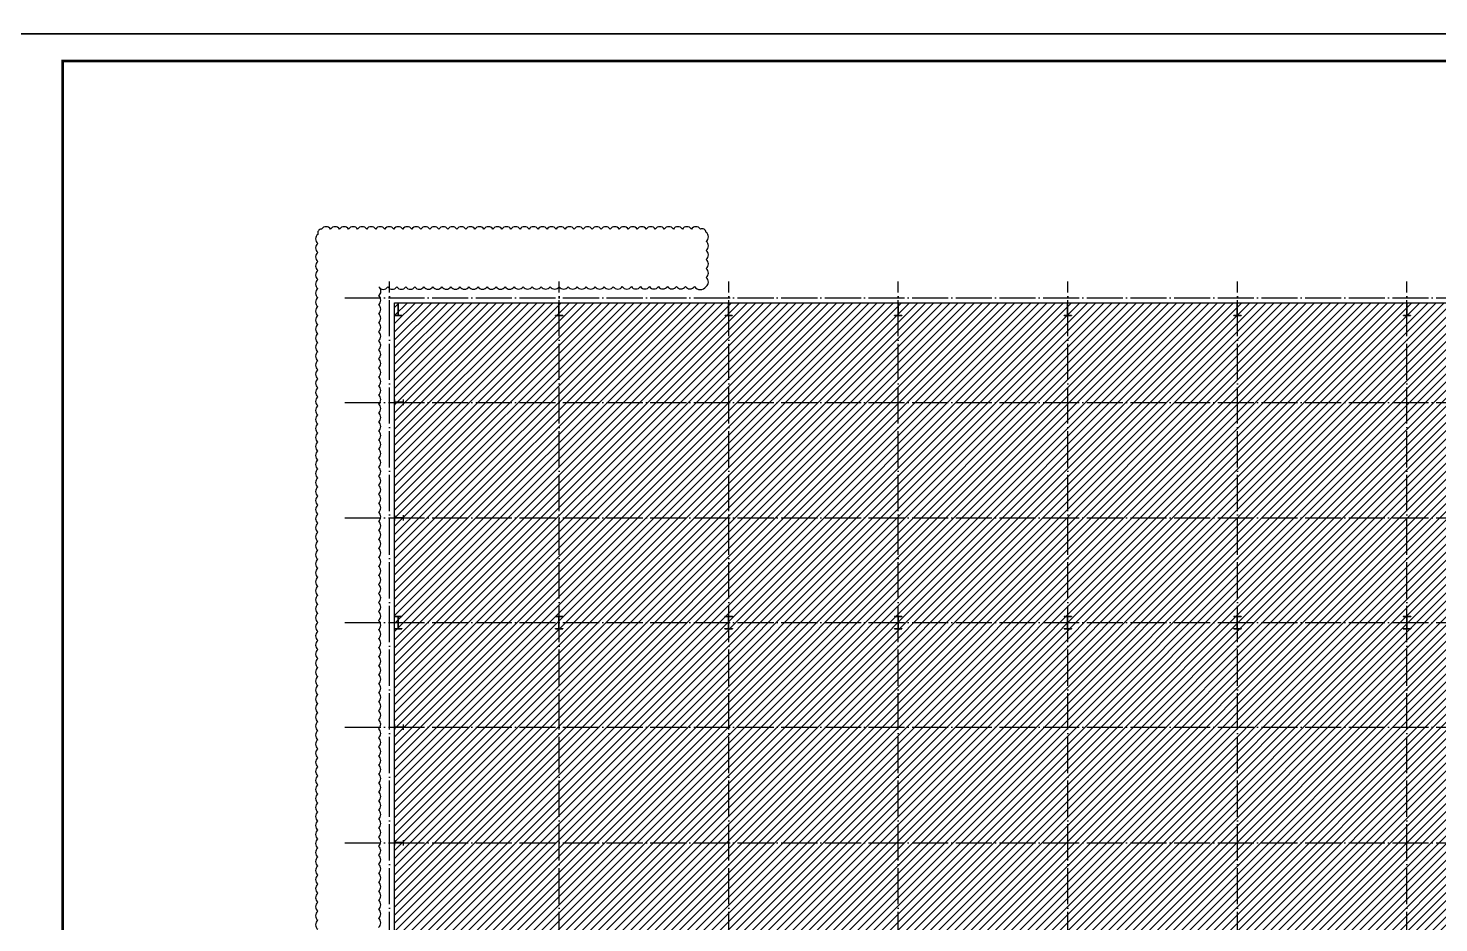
# Model space of a CAD drawing. Extents: x 95752 to 843522, y -411933 to 75567.
# Drawn here: x 447410 to 525603, y -151887 to -102321 of the extents above; entities that cross this region are included whole.
import ezdxf

# ---------------------------------------------------------------- set-up
doc = ezdxf.new("R2010")
doc.units = 0
doc.header["$LTSCALE"] = 1000
doc.header["$MEASUREMENT"] = 0
doc.linetypes.add('DOTE', pattern=[2.42, 2, -0.2, 0.02, -0.2])
for name, color, linetype in [('C-粗线', 51, 'Continuous'), ('DOTE', 1, 'Continuous'), ('PUB_TITLE', 4, 'Continuous'), ('修改说明', 190, 'Continuous')]:
    doc.layers.add(name, color=color, linetype=linetype)

# ---------------------------------------------------------------- blocks, each defined once
blk = doc.blocks.new('钢柱模板')
at = {"layer": 'C-粗线', "color": 6}
for p, q in [((-219552, -203263), (-219552, -203275)), ((-219552, -203263), (-219152, -203263)), ((-219552, -203263), (-219552, -203275)), ((-219552, -203263), (-219152, -203263)), ((-219552, -203275), (-219152, -203275)), ((-219552, -203275), (-219152, -203275)), ((-219361, -203283), (-219369, -203275)), ((-219361, -203283), (-219369, -203275)), ((-219361, -203951), (-219361, -203275)), ((-219361, -203951), (-219361, -203275)), ((-219343, -203283), (-219335, -203275)), ((-219343, -203951), (-219343, -203275)), ((-219343, -203283), (-219335, -203275)), ((-219343, -203951), (-219343, -203275)), ((-219152, -203263), (-219152, -203275)), ((-219152, -203263), (-219152, -203275)), ((-210632, -203263), (-210632, -203275)), ((-210632, -203263), (-210232, -203263)), ((-210632, -203263), (-210632, -203275)), ((-210632, -203263), (-210232, -203263)), ((-210632, -203275), (-210232, -203275)), ((-210632, -203275), (-210232, -203275)), ((-210441, -203283), (-210449, -203275)), ((-210441, -203283), (-210449, -203275)), ((-210441, -203951), (-210441, -203275)), ((-210441, -203951), (-210441, -203275)), ((-210423, -203283), (-210415, -203275)), ((-210423, -203951), (-210423, -203275)), ((-210423, -203283), (-210415, -203275)), ((-210423, -203951), (-210423, -203275)), ((-210232, -203263), (-210232, -203275)), ((-210232, -203263), (-210232, -203275)), ((-201232, -203263), (-201232, -203275)), ((-201232, -203263), (-200832, -203263)), ((-201232, -203263), (-201232, -203275)), ((-201232, -203263), (-200832, -203263)), ((-201232, -203275), (-200832, -203275)), ((-201232, -203275), (-200832, -203275)), ((-201041, -203283), (-201049, -203275)), ((-201041, -203283), (-201049, -203275)), ((-201041, -203951), (-201041, -203275)), ((-201041, -203951), (-201041, -203275)), ((-201023, -203283), (-201015, -203275)), ((-201023, -203951), (-201023, -203275)), ((-201023, -203283), (-201015, -203275)), ((-201023, -203951), (-201023, -203275)), ((-200832, -203263), (-200832, -203275)), ((-200832, -203263), (-200832, -203275)), ((-191832, -203263), (-191832, -203275)), ((-191832, -203263), (-191432, -203263)), ((-191832, -203263), (-191832, -203275)), ((-191832, -203263), (-191432, -203263)), ((-191832, -203275), (-191432, -203275)), ((-191832, -203275), (-191432, -203275)), ((-191641, -203283), (-191649, -203275)), ((-191641, -203283), (-191649, -203275)), ((-191641, -203951), (-191641, -203275)), ((-191641, -203951), (-191641, -203275)), ((-191623, -203283), (-191615, -203275)), ((-191623, -203951), (-191623, -203275)), ((-191623, -203283), (-191615, -203275)), ((-191623, -203951), (-191623, -203275)), ((-191432, -203263), (-191432, -203275)), ((-191432, -203263), (-191432, -203275)), ((-182432, -203263), (-182432, -203275)), ((-182432, -203263), (-182032, -203263)), ((-182432, -203263), (-182432, -203275)), ((-182432, -203263), (-182032, -203263)), ((-182432, -203275), (-182032, -203275)), ((-182432, -203275), (-182032, -203275)), ((-182241, -203283), (-182249, -203275)), ((-182241, -203283), (-182249, -203275)), ((-182241, -203951), (-182241, -203275)), ((-182241, -203951), (-182241, -203275)), ((-182223, -203283), (-182215, -203275)), ((-182223, -203951), (-182223, -203275)), ((-182223, -203283), (-182215, -203275)), ((-182223, -203951), (-182223, -203275)), ((-182032, -203263), (-182032, -203275)), ((-182032, -203263), (-182032, -203275)), ((-173032, -203263), (-173032, -203275)), ((-173032, -203263), (-172632, -203263)), ((-173032, -203263), (-173032, -203275)), ((-173032, -203263), (-172632, -203263)), ((-173032, -203275), (-172632, -203275)), ((-173032, -203275), (-172632, -203275)), ((-172841, -203283), (-172849, -203275)), ((-172841, -203283), (-172849, -203275)), ((-172841, -203951), (-172841, -203275)), ((-172841, -203951), (-172841, -203275)), ((-172823, -203283), (-172815, -203275)), ((-172823, -203951), (-172823, -203275)), ((-172823, -203283), (-172815, -203275)), ((-172823, -203951), (-172823, -203275)), ((-172632, -203263), (-172632, -203275)), ((-172632, -203263), (-172632, -203275)), ((-163632, -203263), (-163632, -203275)), ((-163632, -203263), (-163232, -203263)), ((-163632, -203263), (-163632, -203275)), ((-163632, -203263), (-163232, -203263)), ((-163632, -203275), (-163232, -203275)), ((-163632, -203275), (-163232, -203275)), ((-163441, -203283), (-163449, -203275)), ((-163441, -203283), (-163449, -203275)), ((-163441, -203951), (-163441, -203275)), ((-163441, -203951), (-163441, -203275)), ((-163423, -203283), (-163415, -203275)), ((-163423, -203951), (-163423, -203275)), ((-163423, -203283), (-163415, -203275)), ((-163423, -203951), (-163423, -203275)), ((-163232, -203263), (-163232, -203275)), ((-163232, -203263), (-163232, -203275)), ((-219552, -203963), (-219552, -203951)), ((-219552, -203951), (-219152, -203951)), ((-219552, -203963), (-219552, -203951)), ((-219552, -203951), (-219152, -203951)), ((-219552, -203963), (-219152, -203963)), ((-219552, -203963), (-219152, -203963)), ((-219361, -203943), (-219369, -203951)), ((-219361, -203943), (-219369, -203951)), ((-219343, -203943), (-219335, -203951)), ((-219343, -203943), (-219335, -203951)), ((-219152, -203951), (-219152, -203963)), ((-219152, -203951), (-219152, -203963)), ((-210632, -203963), (-210632, -203951)), ((-210632, -203951), (-210232, -203951)), ((-210632, -203963), (-210632, -203951)), ((-210632, -203951), (-210232, -203951)), ((-210632, -203963), (-210232, -203963)), ((-210632, -203963), (-210232, -203963)), ((-210441, -203943), (-210449, -203951)), ((-210441, -203943), (-210449, -203951)), ((-210423, -203943), (-210415, -203951)), ((-210423, -203943), (-210415, -203951)), ((-210232, -203951), (-210232, -203963)), ((-210232, -203951), (-210232, -203963)), ((-201232, -203963), (-201232, -203951)), ((-201232, -203951), (-200832, -203951)), ((-201232, -203963), (-201232, -203951)), ((-201232, -203951), (-200832, -203951)), ((-201232, -203963), (-200832, -203963)), ((-201232, -203963), (-200832, -203963)), ((-201041, -203943), (-201049, -203951)), ((-201041, -203943), (-201049, -203951)), ((-201023, -203943), (-201015, -203951)), ((-201023, -203943), (-201015, -203951)), ((-200832, -203951), (-200832, -203963)), ((-200832, -203951), (-200832, -203963)), ((-191832, -203963), (-191832, -203951)), ((-191832, -203951), (-191432, -203951)), ((-191832, -203963), (-191832, -203951)), ((-191832, -203951), (-191432, -203951)), ((-191832, -203963), (-191432, -203963)), ((-191832, -203963), (-191432, -203963)), ((-191641, -203943), (-191649, -203951)), ((-191641, -203943), (-191649, -203951)), ((-191623, -203943), (-191615, -203951)), ((-191623, -203943), (-191615, -203951)), ((-191432, -203951), (-191432, -203963)), ((-191432, -203951), (-191432, -203963)), ((-182432, -203963), (-182432, -203951)), ((-182432, -203951), (-182032, -203951)), ((-182432, -203963), (-182432, -203951)), ((-182432, -203951), (-182032, -203951)), ((-182432, -203963), (-182032, -203963)), ((-182432, -203963), (-182032, -203963)), ((-182241, -203943), (-182249, -203951)), ((-182241, -203943), (-182249, -203951)), ((-182223, -203943), (-182215, -203951)), ((-182223, -203943), (-182215, -203951)), ((-182032, -203951), (-182032, -203963)), ((-182032, -203951), (-182032, -203963)), ((-173032, -203963), (-173032, -203951)), ((-173032, -203951), (-172632, -203951)), ((-173032, -203963), (-173032, -203951)), ((-173032, -203951), (-172632, -203951)), ((-173032, -203963), (-172632, -203963)), ((-173032, -203963), (-172632, -203963)), ((-172841, -203943), (-172849, -203951)), ((-172841, -203943), (-172849, -203951)), ((-172823, -203943), (-172815, -203951)), ((-172823, -203943), (-172815, -203951)), ((-172632, -203951), (-172632, -203963)), ((-172632, -203951), (-172632, -203963)), ((-163632, -203963), (-163632, -203951)), ((-163632, -203951), (-163232, -203951)), ((-163632, -203963), (-163632, -203951)), ((-163632, -203951), (-163232, -203951)), ((-163632, -203963), (-163232, -203963)), ((-163632, -203963), (-163232, -203963)), ((-163441, -203943), (-163449, -203951)), ((-163441, -203943), (-163449, -203951)), ((-163423, -203943), (-163415, -203951)), ((-163423, -203943), (-163415, -203951)), ((-163232, -203951), (-163232, -203963)), ((-163232, -203951), (-163232, -203963)), ((-219552, -208633), (-219540, -208633)), ((-219552, -208933), (-219552, -208633)), ((-219552, -208633), (-219540, -208633)), ((-219552, -208933), (-219552, -208633)), ((-219540, -208933), (-219540, -208633)), ((-219540, -208933), (-219540, -208633)), ((-219532, -208774), (-219540, -208766)), ((-219532, -208774), (-219540, -208766)), ((-219064, -208774), (-219540, -208774)), ((-219064, -208774), (-219540, -208774)), ((-219072, -208774), (-219064, -208766)), ((-219072, -208774), (-219064, -208766)), ((-219064, -208633), (-219052, -208633)), ((-219064, -208933), (-219064, -208633)), ((-219064, -208633), (-219052, -208633)), ((-219064, -208933), (-219064, -208633)), ((-219052, -208933), (-219052, -208633)), ((-219052, -208933), (-219052, -208633)), ((-219552, -208933), (-219540, -208933)), ((-219552, -208933), (-219540, -208933)), ((-219532, -208792), (-219540, -208800)), ((-219064, -208792), (-219540, -208792)), ((-219532, -208792), (-219540, -208800)), ((-219064, -208792), (-219540, -208792)), ((-219072, -208792), (-219064, -208800)), ((-219072, -208792), (-219064, -208800)), ((-219052, -208933), (-219064, -208933)), ((-219052, -208933), (-219064, -208933)), ((-219552, -215033), (-219540, -215033)), ((-219552, -215333), (-219552, -215033)), ((-219552, -215033), (-219540, -215033)), ((-219552, -215333), (-219552, -215033)), ((-219552, -215333), (-219540, -215333)), ((-219552, -215333), (-219540, -215333)), ((-219540, -215333), (-219540, -215033)), ((-219540, -215333), (-219540, -215033)), ((-219532, -215174), (-219540, -215166)), ((-219532, -215174), (-219540, -215166)), ((-219064, -215174), (-219540, -215174)), ((-219064, -215174), (-219540, -215174)), ((-219532, -215192), (-219540, -215200)), ((-219064, -215192), (-219540, -215192)), ((-219532, -215192), (-219540, -215200)), ((-219064, -215192), (-219540, -215192)), ((-219072, -215174), (-219064, -215166)), ((-219072, -215174), (-219064, -215166)), ((-219072, -215192), (-219064, -215200)), ((-219072, -215192), (-219064, -215200)), ((-219064, -215033), (-219052, -215033)), ((-219064, -215333), (-219064, -215033)), ((-219064, -215033), (-219052, -215033)), ((-219064, -215333), (-219064, -215033)), ((-219052, -215333), (-219064, -215333)), ((-219052, -215333), (-219064, -215333)), ((-219052, -215333), (-219052, -215033)), ((-219052, -215333), (-219052, -215033)), ((-219552, -220633), (-219552, -220645)), ((-219552, -220633), (-219152, -220633)), ((-219552, -220633), (-219552, -220645)), ((-219552, -220633), (-219152, -220633)), ((-219552, -220645), (-219152, -220645)), ((-219552, -220645), (-219152, -220645)), ((-219361, -220653), (-219369, -220645)), ((-219361, -220653), (-219369, -220645)), ((-219361, -221321), (-219361, -220645)), ((-219361, -221321), (-219361, -220645)), ((-219343, -220653), (-219335, -220645)), ((-219343, -221321), (-219343, -220645)), ((-219343, -220653), (-219335, -220645)), ((-219343, -221321), (-219343, -220645)), ((-219152, -220633), (-219152, -220645)), ((-219152, -220633), (-219152, -220645)), ((-210637, -220633), (-210637, -220645)), ((-210637, -220633), (-210227, -220633)), ((-210637, -220633), (-210637, -220645)), ((-210637, -220633), (-210227, -220633)), ((-210637, -220645), (-210227, -220645)), ((-210637, -220645), (-210227, -220645)), ((-210441, -220653), (-210449, -220645)), ((-210441, -220653), (-210449, -220645)), ((-210441, -221321), (-210441, -220645)), ((-210441, -221321), (-210441, -220645)), ((-210423, -220653), (-210415, -220645)), ((-210423, -221321), (-210423, -220645)), ((-210423, -220653), (-210415, -220645)), ((-210423, -221321), (-210423, -220645)), ((-210227, -220633), (-210227, -220645)), ((-210227, -220633), (-210227, -220645)), ((-201237, -220633), (-201237, -220645)), ((-201237, -220633), (-200827, -220633)), ((-201237, -220633), (-201237, -220645)), ((-201237, -220633), (-200827, -220633)), ((-201237, -220645), (-200827, -220645)), ((-201237, -220645), (-200827, -220645)), ((-201041, -220653), (-201049, -220645)), ((-201041, -220653), (-201049, -220645)), ((-201041, -221321), (-201041, -220645)), ((-201041, -221321), (-201041, -220645)), ((-201023, -220653), (-201015, -220645)), ((-201023, -221321), (-201023, -220645)), ((-201023, -220653), (-201015, -220645)), ((-201023, -221321), (-201023, -220645)), ((-200827, -220633), (-200827, -220645)), ((-200827, -220633), (-200827, -220645)), ((-191837, -220633), (-191837, -220645)), ((-191837, -220633), (-191427, -220633)), ((-191837, -220633), (-191837, -220645)), ((-191837, -220633), (-191427, -220633)), ((-191837, -220645), (-191427, -220645)), ((-191837, -220645), (-191427, -220645)), ((-191641, -220653), (-191649, -220645)), ((-191641, -220653), (-191649, -220645)), ((-191641, -221321), (-191641, -220645)), ((-191641, -221321), (-191641, -220645)), ((-191623, -220653), (-191615, -220645)), ((-191623, -221321), (-191623, -220645)), ((-191623, -220653), (-191615, -220645)), ((-191623, -221321), (-191623, -220645)), ((-191427, -220633), (-191427, -220645)), ((-191427, -220633), (-191427, -220645)), ((-182437, -220633), (-182437, -220645)), ((-182437, -220633), (-182027, -220633)), ((-182437, -220633), (-182437, -220645)), ((-182437, -220633), (-182027, -220633)), ((-182437, -220645), (-182027, -220645)), ((-182437, -220645), (-182027, -220645)), ((-182241, -220653), (-182249, -220645)), ((-182241, -220653), (-182249, -220645)), ((-182241, -221321), (-182241, -220645)), ((-182241, -221321), (-182241, -220645)), ((-182223, -221321), (-182223, -220645)), ((-182223, -220653), (-182215, -220645)), ((-182223, -221321), (-182223, -220645)), ((-182223, -220653), (-182215, -220645)), ((-182027, -220633), (-182027, -220645)), ((-182027, -220633), (-182027, -220645)), ((-173037, -220633), (-173037, -220645)), ((-173037, -220633), (-172627, -220633)), ((-173037, -220633), (-173037, -220645)), ((-173037, -220633), (-172627, -220633)), ((-173037, -220645), (-172627, -220645)), ((-173037, -220645), (-172627, -220645)), ((-172841, -220653), (-172849, -220645)), ((-172841, -220653), (-172849, -220645)), ((-172841, -221321), (-172841, -220645)), ((-172841, -221321), (-172841, -220645)), ((-172823, -220653), (-172815, -220645)), ((-172823, -221321), (-172823, -220645)), ((-172823, -220653), (-172815, -220645)), ((-172823, -221321), (-172823, -220645)), ((-172627, -220633), (-172627, -220645)), ((-172627, -220633), (-172627, -220645)), ((-163637, -220633), (-163637, -220645)), ((-163637, -220633), (-163227, -220633)), ((-163637, -220633), (-163637, -220645)), ((-163637, -220633), (-163227, -220633)), ((-163637, -220645), (-163227, -220645)), ((-163637, -220645), (-163227, -220645)), ((-163441, -220653), (-163449, -220645)), ((-163441, -220653), (-163449, -220645)), ((-163441, -221321), (-163441, -220645)), ((-163441, -221321), (-163441, -220645)), ((-163423, -220653), (-163415, -220645)), ((-163423, -221321), (-163423, -220645)), ((-163423, -220653), (-163415, -220645)), ((-163423, -221321), (-163423, -220645)), ((-163227, -220633), (-163227, -220645)), ((-163227, -220633), (-163227, -220645)), ((-219552, -221333), (-219552, -221321)), ((-219552, -221321), (-219152, -221321)), ((-219552, -221333), (-219552, -221321)), ((-219552, -221321), (-219152, -221321)), ((-219552, -221333), (-219152, -221333)), ((-219552, -221333), (-219152, -221333)), ((-219361, -221313), (-219369, -221321)), ((-219361, -221313), (-219369, -221321)), ((-219343, -221313), (-219335, -221321)), ((-219343, -221313), (-219335, -221321)), ((-219152, -221321), (-219152, -221333)), ((-219152, -221321), (-219152, -221333)), ((-210637, -221333), (-210637, -221321)), ((-210637, -221321), (-210227, -221321)), ((-210637, -221333), (-210637, -221321)), ((-210637, -221321), (-210227, -221321)), ((-210637, -221333), (-210227, -221333)), ((-210637, -221333), (-210227, -221333)), ((-210441, -221313), (-210449, -221321)), ((-210441, -221313), (-210449, -221321)), ((-210423, -221313), (-210415, -221321)), ((-210423, -221313), (-210415, -221321)), ((-210227, -221321), (-210227, -221333)), ((-210227, -221321), (-210227, -221333)), ((-201237, -221333), (-201237, -221321)), ((-201237, -221321), (-200827, -221321)), ((-201237, -221333), (-201237, -221321)), ((-201237, -221321), (-200827, -221321)), ((-201237, -221333), (-200827, -221333)), ((-201237, -221333), (-200827, -221333)), ((-201041, -221313), (-201049, -221321)), ((-201041, -221313), (-201049, -221321)), ((-201023, -221313), (-201015, -221321)), ((-201023, -221313), (-201015, -221321)), ((-200827, -221321), (-200827, -221333)), ((-200827, -221321), (-200827, -221333)), ((-191837, -221333), (-191837, -221321)), ((-191837, -221321), (-191427, -221321)), ((-191837, -221333), (-191837, -221321)), ((-191837, -221321), (-191427, -221321)), ((-191837, -221333), (-191427, -221333)), ((-191837, -221333), (-191427, -221333)), ((-191641, -221313), (-191649, -221321)), ((-191641, -221313), (-191649, -221321)), ((-191623, -221313), (-191615, -221321)), ((-191623, -221313), (-191615, -221321)), ((-191427, -221321), (-191427, -221333)), ((-191427, -221321), (-191427, -221333)), ((-182437, -221333), (-182437, -221321)), ((-182437, -221321), (-182027, -221321)), ((-182437, -221333), (-182437, -221321)), ((-182437, -221321), (-182027, -221321)), ((-182437, -221333), (-182027, -221333)), ((-182437, -221333), (-182027, -221333)), ((-182241, -221313), (-182249, -221321)), ((-182241, -221313), (-182249, -221321)), ((-182223, -221313), (-182215, -221321)), ((-182223, -221313), (-182215, -221321)), ((-182027, -221321), (-182027, -221333)), ((-182027, -221321), (-182027, -221333)), ((-173037, -221333), (-173037, -221321)), ((-173037, -221321), (-172627, -221321)), ((-173037, -221333), (-173037, -221321)), ((-173037, -221321), (-172627, -221321)), ((-173037, -221333), (-172627, -221333)), ((-173037, -221333), (-172627, -221333)), ((-172841, -221313), (-172849, -221321)), ((-172841, -221313), (-172849, -221321)), ((-172823, -221313), (-172815, -221321)), ((-172823, -221313), (-172815, -221321)), ((-172627, -221321), (-172627, -221333)), ((-172627, -221321), (-172627, -221333)), ((-163637, -221333), (-163637, -221321)), ((-163637, -221321), (-163227, -221321)), ((-163637, -221333), (-163637, -221321)), ((-163637, -221321), (-163227, -221321)), ((-163637, -221333), (-163227, -221333)), ((-163637, -221333), (-163227, -221333)), ((-163441, -221313), (-163449, -221321)), ((-163441, -221313), (-163449, -221321)), ((-163423, -221313), (-163415, -221321)), ((-163423, -221313), (-163415, -221321)), ((-163227, -221321), (-163227, -221333)), ((-163227, -221321), (-163227, -221333)), ((-219552, -226933), (-219552, -226633)), ((-219552, -226633), (-219540, -226633)), ((-219552, -226933), (-219552, -226633)), ((-219552, -226633), (-219540, -226633)), ((-219552, -226933), (-219552, -226633)), ((-219552, -226633), (-219540, -226633)), ((-219552, -226933), (-219552, -226633)), ((-219552, -226633), (-219540, -226633)), ((-219540, -226933), (-219540, -226633)), ((-219540, -226933), (-219540, -226633)), ((-219540, -226933), (-219540, -226633)), ((-219540, -226933), (-219540, -226633)), ((-219064, -226933), (-219064, -226633)), ((-219064, -226633), (-219052, -226633)), ((-219064, -226933), (-219064, -226633)), ((-219064, -226633), (-219052, -226633)), ((-219064, -226933), (-219064, -226633)), ((-219064, -226633), (-219052, -226633)), ((-219064, -226933), (-219064, -226633)), ((-219064, -226633), (-219052, -226633)), ((-219052, -226933), (-219052, -226633)), ((-219052, -226933), (-219052, -226633)), ((-219052, -226933), (-219052, -226633)), ((-219052, -226933), (-219052, -226633)), ((-219552, -226933), (-219540, -226933)), ((-219552, -226933), (-219540, -226933)), ((-219552, -226933), (-219540, -226933)), ((-219552, -226933), (-219540, -226933)), ((-219532, -226774), (-219540, -226766)), ((-219532, -226774), (-219540, -226766)), ((-219532, -226774), (-219540, -226766)), ((-219532, -226774), (-219540, -226766)), ((-219064, -226774), (-219540, -226774)), ((-219064, -226774), (-219540, -226774)), ((-219064, -226774), (-219540, -226774)), ((-219064, -226774), (-219540, -226774)), ((-219064, -226792), (-219540, -226792)), ((-219532, -226792), (-219540, -226800)), ((-219064, -226792), (-219540, -226792)), ((-219532, -226792), (-219540, -226800)), ((-219064, -226792), (-219540, -226792)), ((-219532, -226792), (-219540, -226800)), ((-219064, -226792), (-219540, -226792)), ((-219532, -226792), (-219540, -226800)), ((-219072, -226774), (-219064, -226766)), ((-219072, -226774), (-219064, -226766)), ((-219072, -226774), (-219064, -226766)), ((-219072, -226774), (-219064, -226766)), ((-219072, -226792), (-219064, -226800)), ((-219072, -226792), (-219064, -226800)), ((-219072, -226792), (-219064, -226800)), ((-219072, -226792), (-219064, -226800)), ((-219052, -226933), (-219064, -226933)), ((-219052, -226933), (-219064, -226933)), ((-219052, -226933), (-219064, -226933)), ((-219052, -226933), (-219064, -226933)), ((-219552, -233033), (-219540, -233033)), ((-219552, -233333), (-219552, -233033)), ((-219552, -233033), (-219540, -233033)), ((-219552, -233333), (-219552, -233033)), ((-219552, -233033), (-219540, -233033)), ((-219552, -233333), (-219552, -233033)), ((-219552, -233033), (-219540, -233033)), ((-219552, -233333), (-219552, -233033)), ((-219552, -233333), (-219540, -233333)), ((-219552, -233333), (-219540, -233333)), ((-219552, -233333), (-219540, -233333)), ((-219552, -233333), (-219540, -233333)), ((-219540, -233333), (-219540, -233033)), ((-219540, -233333), (-219540, -233033)), ((-219540, -233333), (-219540, -233033)), ((-219540, -233333), (-219540, -233033)), ((-219532, -233174), (-219540, -233166)), ((-219532, -233174), (-219540, -233166)), ((-219532, -233174), (-219540, -233166)), ((-219532, -233174), (-219540, -233166)), ((-219064, -233174), (-219540, -233174)), ((-219064, -233174), (-219540, -233174)), ((-219064, -233174), (-219540, -233174)), ((-219064, -233174), (-219540, -233174)), ((-219532, -233192), (-219540, -233200)), ((-219064, -233192), (-219540, -233192)), ((-219532, -233192), (-219540, -233200)), ((-219064, -233192), (-219540, -233192)), ((-219532, -233192), (-219540, -233200)), ((-219064, -233192), (-219540, -233192)), ((-219532, -233192), (-219540, -233200)), ((-219064, -233192), (-219540, -233192)), ((-219072, -233174), (-219064, -233166)), ((-219072, -233174), (-219064, -233166)), ((-219072, -233174), (-219064, -233166)), ((-219072, -233174), (-219064, -233166)), ((-219072, -233192), (-219064, -233200)), ((-219072, -233192), (-219064, -233200)), ((-219072, -233192), (-219064, -233200)), ((-219072, -233192), (-219064, -233200)), ((-219064, -233033), (-219052, -233033)), ((-219064, -233333), (-219064, -233033)), ((-219064, -233033), (-219052, -233033)), ((-219064, -233333), (-219064, -233033)), ((-219064, -233033), (-219052, -233033)), ((-219064, -233333), (-219064, -233033)), ((-219064, -233033), (-219052, -233033)), ((-219064, -233333), (-219064, -233033)), ((-219052, -233333), (-219064, -233333)), ((-219052, -233333), (-219064, -233333)), ((-219052, -233333), (-219064, -233333)), ((-219052, -233333), (-219064, -233333)), ((-219052, -233333), (-219052, -233033)), ((-219052, -233333), (-219052, -233033)), ((-219052, -233333), (-219052, -233033)), ((-219052, -233333), (-219052, -233033))]:
    blk.add_line(p, q, dxfattribs=at)
blk = doc.blocks.new('sss8j21')
at = {"layer": 'DOTE', "linetype": 'DOTE'}
for p, q in [((467440, -172632), (467440, -116351)), ((476840, -172632), (476840, -116351)), ((486240, -172632), (486240, -116351)), ((495640, -172632), (495640, -116351)), ((505040, -172632), (505040, -116351)), ((514440, -172632), (514440, -116351)), ((523840, -172632), (523840, -116351)), ((464955, -117251), (566340, -117251)), ((464955, -123051), (566340, -123051)), ((464955, -129451), (566340, -129451)), ((464955, -135251), (566340, -135251)), ((464955, -141051), (566340, -141051)), ((464955, -147451), (566340, -147451))]:
    blk.add_line(p, q, dxfattribs=at)

msp = doc.modelspace()

# ---------------------------------------------------------------- hatches: boundary and pattern name
h = msp.add_hatch()
h.set_pattern_fill('ANSI31', color=251, scale=200, style=0)
h.set_pattern_definition([(45, (0, 0), (-224.5064, 224.5064), [])])
h.paths.add_polyline_path([(467720.2, -117531.2), (561160.2, -117531.2), (561160.2, -170971.2), (467720.2, -170971.2)])

# ---------------------------------------------------------------- linework, layer by layer
at = {"color": 251}
msp.add_lwpolyline([(467720.2, -117531.2), (561160.2, -117531.2), (561160.2, -170971.2), (467720.2, -170971.2)], close=True, dxfattribs=at)
at = {"layer": 'PUB_TITLE'}
for points in [[(445572.7, -102633), (603222.7, -102633), (603222.7, -13533), (445572.7, -13533)], [(445572.7, -191733), (603222.7, -191733), (603222.7, -102633), (445572.7, -102633)]]:
    msp.add_lwpolyline(points, close=True, dxfattribs=at)
at = {"layer": 'PUB_TITLE', "const_width": 150}
msp.add_lwpolyline([(449322.7, -190233), (601722.7, -190233), (601722.7, -104133), (449322.7, -104133)], close=True, dxfattribs=at)
at = {"layer": '修改说明'}
for points in [[(484984.8, -116634.5, 0.5206), (484984.8, -116134.5, 0.5206), (484984.8, -115634.5, 0.5206), (484984.8, -115134.5, 0.5206), (484984.8, -114634.5, 0.5206), (484984.8, -114134.5, 0.5206), (484984.8, -113634.5, 0.5206), (484672, -113447.2, 0.5206), (484172, -113447.2, 0.5206), (483672, -113447.2, 0.5206), (483172, -113447.2, 0.5206), (482672, -113447.2, 0.5206), (482172, -113447.2, 0.5206), (481672, -113447.2, 0.5206), (481172, -113447.2, 0.5206), (480672, -113447.2, 0.5206), (480172, -113447.2, 0.5206), (479672, -113447.2, 0.5206), (479172, -113447.2, 0.5206), (478672, -113447.2, 0.5206), (478172, -113447.2, 0.5206), (477672, -113447.2, 0.5206), (477172, -113447.2, 0.5206), (476672, -113447.2, 0.5206), (476172, -113447.2, 0.5206), (475672, -113447.2, 0.5206), (475172, -113447.2, 0.5206), (474672, -113447.2, 0.5206), (474172, -113447.2, 0.5206), (473672, -113447.2, 0.5206), (473172, -113447.2, 0.5206), (472672, -113447.2, 0.5206), (472172, -113447.2, 0.5206), (471672, -113447.2, 0.5206), (471172, -113447.2, 0.5206), (470672, -113447.2, 0.5206), (470172, -113447.2, 0.5206), (469672, -113447.2, 0.5206), (469172, -113447.2, 0.5206), (468672, -113447.2, 0.5206), (468172, -113447.2, 0.5206), (467672, -113447.2, 0.5206), (467172, -113447.2, 0.5206), (466672, -113447.2, 0.5206), (466172, -113447.2, 0.5206), (465672, -113447.2, 0.5206), (465172, -113447.2, 0.5206), (464672, -113447.2, 0.5206), (464172, -113447.2, 0.5206), (463672, -113447.2, 0.5206), (463471, -113746.3, 0.5206), (463471, -114246.3, 0.5206), (463471, -114746.3, 0.5206), (463471, -115246.3, 0.5206), (463471, -115746.3, 0.5206), (463471, -116246.3, 0.5206), (463471, -116746.3, 0.5206), (463471, -117246.3, 0.5206), (463471, -117746.3, 0.5206), (463471, -118246.3, 0.5206), (463471, -118746.3, 0.5206), (463471, -119246.3, 0.5206), (463471, -119746.3, 0.5206), (463471, -120246.3, 0.5206), (463471, -120746.3, 0.5206), (463471, -121246.3, 0.5206), (463471, -121746.3, 0.5206), (463471, -122246.3, 0.5206), (463471, -122746.3, 0.5206), (463471, -123246.3, 0.5206), (463471, -123746.3, 0.5206), (463471, -124246.3, 0.5206), (463471, -124746.3, 0.5206), (463471, -125246.3, 0.5206), (463471, -125746.3, 0.5206), (463471, -126246.3, 0.5206), (463471, -126746.3, 0.5206), (463471, -127246.3, 0.5206), (463471, -127746.3, 0.5206), (463471, -128246.3, 0.5206), (463471, -128746.3, 0.5206), (463471, -129246.3, 0.5206), (463471, -129746.3, 0.5206), (463471, -130246.3, 0.5206), (463471, -130746.3, 0.5206), (463471, -131246.3, 0.5206), (463471, -131746.3, 0.5206), (463471, -132246.3, 0.5206), (463471, -132746.3, 0.5206), (463471, -133246.3, 0.5206), (463471, -133746.3, 0.5206), (463471, -134246.3, 0.5206), (463471, -134746.3, 0.5206), (463471, -135246.3, 0.5206), (463471, -135746.3, 0.5206), (463471, -136246.3, 0.5206), (463471, -136746.3, 0.5206), (463471, -137246.3, 0.5206), (463471, -137746.3, 0.5206), (463471, -138246.3, 0.5206), (463471, -138746.3, 0.5206), (463471, -139246.3, 0.5206), (463471, -139746.3, 0.5206), (463471, -140246.3, 0.5206), (463471, -140746.3, 0.5206), (463471, -141246.3, 0.5206), (463471, -141746.3, 0.5206), (463471, -142246.3, 0.5206), (463471, -142746.3, 0.5206), (463471, -143246.3, 0.5206), (463471, -143746.3, 0.5206), (463471, -144246.3, 0.5206), (463471, -144746.3, 0.5206), (463471, -145246.3, 0.5206), (463471, -145746.3, 0.5206), (463471, -146246.3, 0.5206), (463471, -146746.3, 0.5206), (463471, -147246.3, 0.5206), (463471, -147746.3, 0.5206), (463471, -148246.3, 0.5206), (463471, -148746.3, 0.5206), (463471, -149246.3, 0.5206), (463471, -149746.3, 0.5206), (463471, -150246.3, 0.5206), (463471, -150746.3, 0.5206), (463471, -151246.3, 0.5206), (463471, -151746.3, 0.5206), (463471, -152246.3, 0.5206)], [(466826.1, -152141.2, 0.5206), (466826.1, -151641.2, 0.5206), (466826.1, -151141.2, 0.5206), (466826.1, -150641.2, 0.5206), (466826.1, -150141.2, 0.5206), (466826.1, -149641.2, 0.5206), (466826.1, -149141.2, 0.5206), (466826.1, -148641.2, 0.5206), (466826.1, -148141.2, 0.5206), (466826.1, -147641.2, 0.5206), (466826.1, -147141.2, 0.5206), (466826.1, -146641.2, 0.5206), (466826.1, -146141.2, 0.5206), (466826.1, -145641.2, 0.5206), (466826.1, -145141.2, 0.5206), (466826.1, -144641.2, 0.5206), (466826.1, -144141.2, 0.5206), (466826.1, -143641.2, 0.5206), (466826.1, -143141.2, 0.5206), (466826.1, -142641.2, 0.5206), (466826.1, -142141.2, 0.5206), (466826.1, -141641.2, 0.5206), (466826.1, -141141.2, 0.5206), (466826.1, -140641.2, 0.5206), (466826.1, -140141.2, 0.5206), (466826.1, -139641.2, 0.5206), (466826.1, -139141.2, 0.5206), (466826.1, -138641.2, 0.5206), (466826.1, -138141.2, 0.5206), (466826.1, -137641.2, 0.5206), (466826.1, -137141.2, 0.5206), (466826.1, -136641.2, 0.5206), (466826.1, -136141.2, 0.5206), (466826.1, -135641.2, 0.5206), (466826.1, -135141.2, 0.5206), (466826.1, -134641.2, 0.5206), (466826.1, -134141.2, 0.5206), (466826.1, -133641.2, 0.5206), (466826.1, -133141.2, 0.5206), (466826.1, -132641.2, 0.5206), (466826.1, -132141.2, 0.5206), (466826.1, -131641.2, 0.5206), (466826.1, -131141.2, 0.5206), (466826.1, -130641.2, 0.5206), (466826.1, -130141.2, 0.5206), (466826.1, -129641.2, 0.5206), (466826.1, -129141.2, 0.5206), (466826.1, -128641.2, 0.5206), (466826.1, -128141.2, 0.5206), (466826.1, -127641.2, 0.5206), (466826.1, -127141.2, 0.5206), (466826.1, -126641.2, 0.5206), (466826.1, -126141.2, 0.5206), (466826.1, -125641.2, 0.5206), (466826.1, -125141.2, 0.5206), (466826.1, -124641.2, 0.5206), (466826.1, -124141.2, 0.5206), (466826.1, -123641.2, 0.5206), (466826.1, -123141.2, 0.5206), (466826.1, -122641.2, 0.5206), (466826.1, -122141.2, 0.5206), (466826.1, -121641.2, 0.5206), (466826.1, -121141.2, 0.5206), (466826.1, -120641.2, 0.5206), (466826.1, -120141.2, 0.5206), (466826.1, -119641.2, 0.5206), (466826.1, -119141.2, 0.5206), (466826.1, -118641.2, 0.5206), (466826.1, -118141.2, 0.5206), (466826.1, -117641.2, 0.5206), (466826.1, -117141.2, 0.5206), (466844.3, -116659.4, 0.5206), (467344.3, -116658.7, 0.5206), (467844.3, -116658, 0.5206), (468344.3, -116657.3, 0.5206), (468844.3, -116656.7, 0.5206), (469344.3, -116656, 0.5206), (469844.3, -116655.3, 0.5206), (470344.3, -116654.6, 0.5206), (470844.3, -116653.9, 0.5206), (471344.3, -116653.2, 0.5206), (471844.3, -116652.5, 0.5206), (472344.3, -116651.8, 0.5206), (472844.3, -116651.2, 0.5206), (473344.3, -116650.5, 0.5206), (473844.3, -116649.8, 0.5206), (474344.3, -116649.1, 0.5206), (474844.3, -116648.4, 0.5206), (475344.3, -116647.7, 0.5206), (475844.3, -116647, 0.5206), (476344.3, -116646.3, 0.5206), (476844.3, -116645.7, 0.5206), (477344.3, -116645, 0.5206), (477844.3, -116644.3, 0.5206), (478344.3, -116643.6, 0.5206), (478844.3, -116642.9, 0.5206), (479344.3, -116642.2, 0.5206), (479844.3, -116641.5, 0.5206), (480344.3, -116640.8, 0.5206), (480844.3, -116640.2, 0.5206), (481344.3, -116639.5, 0.5206), (481844.3, -116638.8, 0.5206), (482344.3, -116638.1, 0.5206), (482844.3, -116637.4, 0.5206), (483344.3, -116636.7, 0.5206), (483844.3, -116636, 0.5206), (484344.3, -116635.3, 0.5206), (484984.8, -116634.5, 0.5206)]]:
    msp.add_lwpolyline(points, format="xyb", dxfattribs=at)

# ---------------------------------------------------------------- block references
for name, p in [('sss8j21', (0, 0)), ('钢柱模板', (687271.7, 85732.2))]:
    msp.add_blockref(name, p)

doc.saveas('drawing.dxf')
